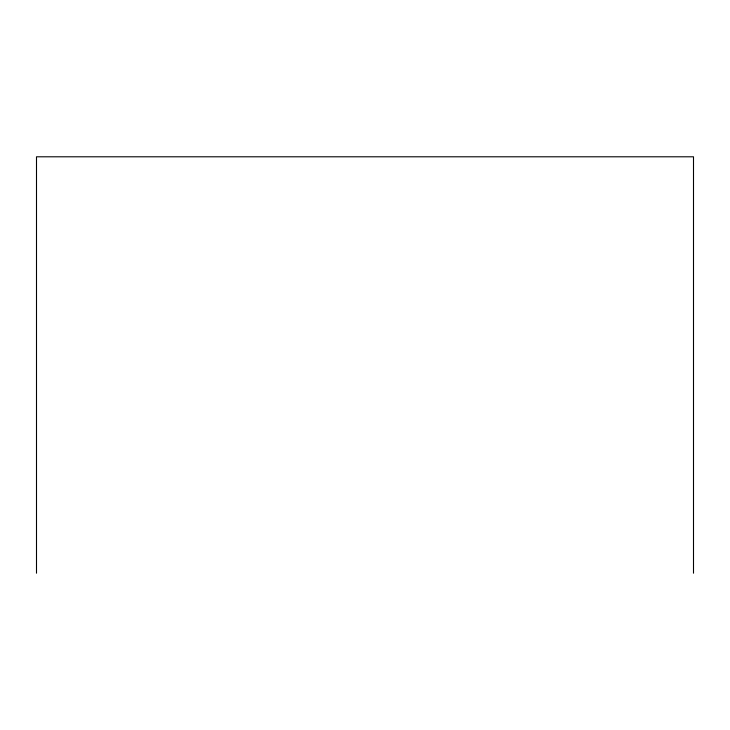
<?xml version="1.0" encoding="UTF-8"?>
<svg xmlns="http://www.w3.org/2000/svg" width="730" height="730" viewBox="0 0 730 730"><rect width="100%" height="100%" fill="white"/><g stroke="black" fill="none" stroke-linecap="round" stroke-linejoin="round"><path stroke-width="1.09" d="M693.5 573.205L693.5 156.795L36.5 156.795L36.5 573.205"/></g></svg>
